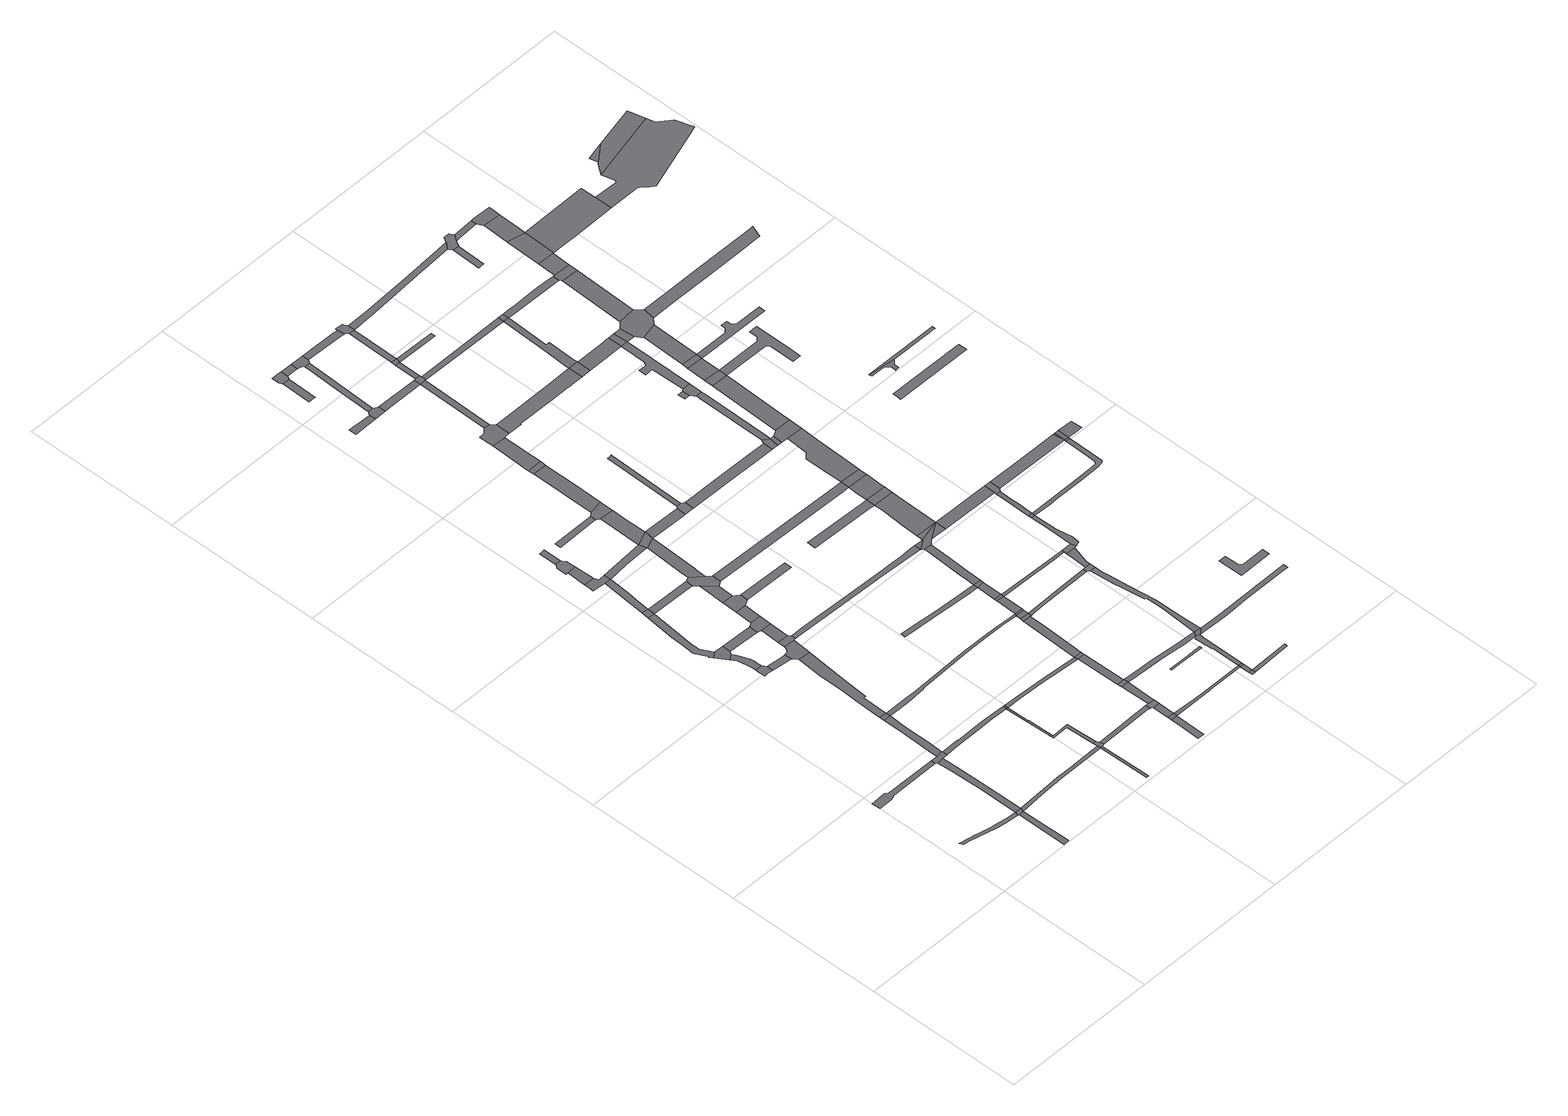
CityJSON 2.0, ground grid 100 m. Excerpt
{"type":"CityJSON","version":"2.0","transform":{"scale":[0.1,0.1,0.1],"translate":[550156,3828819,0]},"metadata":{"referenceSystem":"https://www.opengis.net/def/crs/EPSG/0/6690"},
"CityObjects":{
"road1":{"type":"Road","attributes":{"RoadStructureAttribute.sectionType":"1"},"geometry":[{"type":"MultiSurface","lod":"1","boundaries":[[[0,1,2,3,4,5,6,7,8,9,10,11,12,13,14]]]}]},
"road2":{"type":"Road","attributes":{"RoadStructureAttribute.sectionType":"1"},"geometry":[{"type":"MultiSurface","lod":"1","boundaries":[[[15,16,17,18,19,20,21,22,23,24,25,26,27,28]]]}]},
"road3":{"type":"Road","attributes":{"RoadStructureAttribute.sectionType":"1"},"geometry":[{"type":"MultiSurface","lod":"1","boundaries":[[[29,30,31,32,33,34]]]}]},
"road4":{"type":"Road","geometry":[{"type":"MultiSurface","lod":"1","boundaries":[[[35,14,13,31,30]]]}]},
"road5":{"type":"Road","attributes":{"RoadStructureAttribute.sectionType":"1"},"geometry":[{"type":"MultiSurface","lod":"1","boundaries":[[[36,37,38,39,40,41,14,35]]]}]},
"road6":{"type":"Road","geometry":[{"type":"MultiSurface","lod":"1","boundaries":[[[42,43,44,28,27,45,46,47,48,39,38,49,50,51]]]}]},
"road7":{"type":"Road","attributes":{"RoadStructureAttribute.sectionType":"1"},"geometry":[{"type":"MultiSurface","lod":"1","boundaries":[[[52,53,54,43,42,55,56,57,58,59]]]}]},
"road8":{"type":"Road","geometry":[{"type":"MultiSurface","lod":"1","boundaries":[[[60,52,59,61]]]}]},
"road9":{"type":"Road","attributes":{"RoadStructureAttribute.sectionType":"1"},"geometry":[{"type":"MultiSurface","lod":"1","boundaries":[[[62,63,64,65,66,67,35,30,68,69,70,71,72]]]}]},
"road10":{"type":"Road","geometry":[{"type":"MultiSurface","lod":"1","boundaries":[[[73,74,75,76,77,78,79,80]]]}]},
"road11":{"type":"Road","geometry":[{"type":"MultiSurface","lod":"1","boundaries":[[[81,82,83,84,85,86,87]]]}]},
"road12":{"type":"Road","attributes":{"RoadStructureAttribute.sectionType":"1"},"geometry":[{"type":"MultiSurface","lod":"1","boundaries":[[[88,89,90,91,92,93,94,84,83,95,96,97,73,80]]]}]},
"road13":{"type":"Road","attributes":{"RoadStructureAttribute.sectionType":"1"},"geometry":[{"type":"MultiSurface","lod":"1","boundaries":[[[98,99,100,101,102,103,104,105,106,82,81,107,108,109,110,111,112,113,114,115,116,117]]]}]},
"road14":{"type":"Road","attributes":{"RoadStructureAttribute.sectionType":"1"},"geometry":[{"type":"MultiSurface","lod":"1","boundaries":[[[118,78,77,119,120]]]}]},
"road15":{"type":"Road","attributes":{"RoadStructureAttribute.sectionType":"1"},"geometry":[{"type":"MultiSurface","lod":"1","boundaries":[[[121,122,123,124,125,126,60,61,127,128,129,130,131,132,133,134,135]]]}]},
"road16":{"type":"Road","attributes":{"RoadStructureAttribute.sectionType":"1"},"geometry":[{"type":"MultiSurface","lod":"1","boundaries":[[[136,137,138,139,51,50,140,141,142,143,144]]]}]},
"road17":{"type":"Road","geometry":[{"type":"MultiSurface","lod":"1","boundaries":[[[145,98,117,146]]]}]},
"road18":{"type":"Road","attributes":{"RoadStructureAttribute.sectionType":"1"},"geometry":[{"type":"MultiSurface","lod":"1","boundaries":[[[87,86,147,148]]]}]},
"road19":{"type":"Road","attributes":{"RoadStructureAttribute.sectionType":"1"},"geometry":[{"type":"MultiSurface","lod":"1","boundaries":[[[149,150,151,152,153,154,145,146]]]}]},
"road20":{"type":"Road","geometry":[{"type":"MultiSurface","lod":"1","boundaries":[[[155,156,157,158,153,152,159,160,161]]]}]},
"road21":{"type":"Road","attributes":{"RoadStructureAttribute.sectionType":"1"},"geometry":[{"type":"MultiSurface","lod":"1","boundaries":[[[162,163,164,155,161]]]}]},
"road22":{"type":"Road","geometry":[{"type":"MultiSurface","lod":"1","boundaries":[[[165,166,167,120,119,121,135,168]]]}]},
"road23":{"type":"Road","geometry":[{"type":"MultiSurface","lod":"1","boundaries":[[[169,170,171,172,173,164,163,162,174,175,176]]]}]},
"road24":{"type":"Road","attributes":{"RoadStructureAttribute.sectionType":"1"},"geometry":[{"type":"MultiSurface","lod":"1","boundaries":[[[177,72,178,179]]]}]},
"road25":{"type":"Road","geometry":[{"type":"MultiSurface","lod":"1","boundaries":[[[180,165,168,181,182,183,184,185,186]]]}]},
"road26":{"type":"Road","geometry":[{"type":"MultiSurface","lod":"1","boundaries":[[[187,188,189,169,176]]]}]},
"road27":{"type":"Road","attributes":{"RoadStructureAttribute.sectionType":"1"},"geometry":[{"type":"MultiSurface","lod":"1","boundaries":[[[146,117,190,191]]]}]},
"road28":{"type":"Road","attributes":{"RoadStructureAttribute.sectionType":"1"},"geometry":[{"type":"MultiSurface","lod":"1","boundaries":[[[192,180,186,193]]]}]},
"road29":{"type":"Road","geometry":[{"type":"MultiSurface","lod":"1","boundaries":[[[194,148,147,192,193,195]]]}]},
"road30":{"type":"Road","geometry":[{"type":"MultiSurface","lod":"1","boundaries":[[[196,197,62,72,177,198,199]]]}]},
"road31":{"type":"Road","attributes":{"RoadStructureAttribute.sectionType":"1"},"geometry":[{"type":"MultiSurface","lod":"1","boundaries":[[[143,200,201,197,196,202,203,204,205,206]]]}]},
"road32":{"type":"Road","geometry":[{"type":"MultiSurface","lod":"1","boundaries":[[[144,143,206,207]]]}]},
"road33":{"type":"Road","attributes":{"RoadStructureAttribute.sectionType":"1"},"geometry":[{"type":"MultiSurface","lod":"1","boundaries":[[[208,209,194,195]]]}]},
"road34":{"type":"Road","geometry":[{"type":"MultiSurface","lod":"1","boundaries":[[[210,209,208,211,212,213]]]}]},
"road35":{"type":"Road","attributes":{"RoadStructureAttribute.sectionType":"1"},"geometry":[{"type":"MultiSurface","lod":"1","boundaries":[[[214,159,152,215,216]]]}]},
"road36":{"type":"Road","attributes":{"RoadStructureAttribute.sectionType":"1"},"geometry":[{"type":"MultiSurface","lod":"1","boundaries":[[[217,210,213,218,219]]]}]},
"road37":{"type":"Road","geometry":[{"type":"MultiSurface","lod":"1","boundaries":[[[220,191,190,217,219,221,222,223,224,225,226,227]]]}]},
"road38":{"type":"Road","attributes":{"RoadStructureAttribute.sectionType":"1"},"geometry":[{"type":"MultiSurface","lod":"1","boundaries":[[[228,229,230,231,232,233,234,235,236,237,238,61,59,239,240,241,242,243,244,245,246,247,248]]]}]},
"road39":{"type":"Road","attributes":{"RoadStructureAttribute.sectionType":"1"},"geometry":[{"type":"MultiSurface","lod":"1","boundaries":[[[249,250,251,252,253]]]}]},
"road40":{"type":"Road","attributes":{"RoadStructureAttribute.sectionType":"1"},"geometry":[{"type":"MultiSurface","lod":"1","boundaries":[[[254,199,198,255,256]]]}]},
"road41":{"type":"Road","attributes":{"RoadStructureAttribute.sectionType":"1"},"geometry":[{"type":"MultiSurface","lod":"1","boundaries":[[[257,258,259,260,261,262,263,220,227]]]}]},
"road42":{"type":"Road","attributes":{"RoadStructureAttribute.sectionType":"1"},"geometry":[{"type":"MultiSurface","lod":"1","boundaries":[[[264,265,266,207,206,267,268,269,270,271,272,273]]]}]},
"road43":{"type":"Road","geometry":[{"type":"MultiSurface","lod":"1","boundaries":[[[274,214,216,262,261]]]}]},
"road44":{"type":"Road","attributes":{"RoadStructureAttribute.sectionType":"1"},"geometry":[{"type":"MultiSurface","lod":"1","boundaries":[[[275,276,212,211]]]}]},
"road45":{"type":"Road","attributes":{"RoadStructureAttribute.sectionType":"1"},"geometry":[{"type":"MultiSurface","lod":"1","boundaries":[[[277,278,279,280,281]]]}]},
"road46":{"type":"Road","attributes":{"RoadStructureAttribute.sectionType":"1"},"geometry":[{"type":"MultiSurface","lod":"1","boundaries":[[[282,283,284,285,286,214,274,287,288,289]]]}]},
"road47":{"type":"Road","geometry":[{"type":"MultiSurface","lod":"1","boundaries":[[[290,277,281,291]]]}]},
"road48":{"type":"Road","geometry":[{"type":"MultiSurface","lod":"1","boundaries":[[[292,293,294,249,253,295,282,289]]]}]},
"road49":{"type":"Road","attributes":{"RoadStructureAttribute.sectionType":"1"},"geometry":[{"type":"MultiSurface","lod":"1","boundaries":[[[296,290,291,297]]]}]},
"road50":{"type":"Road","geometry":[{"type":"MultiSurface","lod":"1","boundaries":[[[298,254,256,299,296,297,300]]]}]},
"road51":{"type":"Road","attributes":{"RoadStructureAttribute.sectionType":"1"},"geometry":[{"type":"MultiSurface","lod":"1","boundaries":[[[301,302,303,304,305]]]}]},
"road52":{"type":"Road","attributes":{"RoadStructureAttribute.sectionType":"1"},"geometry":[{"type":"MultiSurface","lod":"1","boundaries":[[[306,307,308,309,310,311,312,298,300]]]}]},
"road53":{"type":"Road","attributes":{"RoadStructureAttribute.sectionType":"1"},"geometry":[{"type":"MultiSurface","lod":"1","boundaries":[[[313,314,315,316,317,318,319,320,184,183,321,322,323,324,325,326,327,328]]]}]},
"road54":{"type":"Road","attributes":{"RoadStructureAttribute.sectionType":"1"},"geometry":[{"type":"MultiSurface","lod":"1","boundaries":[[[329,274,261,330,331,332]]]}]},
"road55":{"type":"Road","attributes":{"RoadStructureAttribute.sectionType":"1"},"geometry":[{"type":"MultiSurface","lod":"1","boundaries":[[[333,334,293,292,335,336,337,338]]]}]},
"road56":{"type":"Road","geometry":[{"type":"MultiSurface","lod":"1","boundaries":[[[339,340,310,309,341]]]}]},
"road57":{"type":"Road","geometry":[{"type":"MultiSurface","lod":"1","boundaries":[[[342,343,344,345,346]]]}]},
"road58":{"type":"Road","attributes":{"RoadStructureAttribute.sectionType":"1"},"geometry":[{"type":"MultiSurface","lod":"1","boundaries":[[[347,348,340,339]]]}]},
"road59":{"type":"Road","attributes":{"RoadStructureAttribute.sectionType":"1"},"geometry":[{"type":"MultiSurface","lod":"1","boundaries":[[[349,350,351,352,353,354,355,356,357,358,359,360,361,362]]]}]},
"road60":{"type":"Road","geometry":[{"type":"MultiSurface","lod":"1","boundaries":[[[363,364,365,366,305,304,367,368]]]}]},
"road61":{"type":"Road","geometry":[{"type":"MultiSurface","lod":"1","boundaries":[[[369,370,371,342,346,372,373,374]]]}]},
"road62":{"type":"Road","geometry":[{"type":"MultiSurface","lod":"1","boundaries":[[[375,376,333,338,377]]]}]},
"road63":{"type":"Road","geometry":[{"type":"MultiSurface","lod":"1","boundaries":[[[378,273,272,348,347]]]}]},
"road64":{"type":"Road","attributes":{"RoadStructureAttribute.sectionType":"1"},"geometry":[{"type":"MultiSurface","lod":"1","boundaries":[[[379,380,381,382,375,377,383,384]]]}]},
"road65":{"type":"Road","attributes":{"RoadStructureAttribute.sectionType":"1"},"geometry":[{"type":"MultiSurface","lod":"1","boundaries":[[[374,373,385,386,387]]]}]},
"road66":{"type":"Road","attributes":{"RoadStructureAttribute.sectionType":"1"},"geometry":[{"type":"MultiSurface","lod":"1","boundaries":[[[388,389,390,391,365,364,392,393,394,395]]]}]},
"road67":{"type":"Road","geometry":[{"type":"MultiSurface","lod":"1","boundaries":[[[396,397,332,331,398,399]]]}]},
"road68":{"type":"Road","attributes":{"RoadStructureAttribute.sectionType":"1"},"geometry":[{"type":"MultiSurface","lod":"1","boundaries":[[[400,401,402,403,273,378,404,405,406,407]]]}]},
"road69":{"type":"Road","attributes":{"RoadStructureAttribute.sectionType":"1"},"geometry":[{"type":"MultiSurface","lod":"1","boundaries":[[[408,409,291,281,410,411,412,413,414]]]}]},
"road70":{"type":"Road","geometry":[{"type":"MultiSurface","lod":"1","boundaries":[[[415,416,417,418,419,420,379,384,421,422,423,424,425,426,427]]]}]},
"road71":{"type":"Road","geometry":[{"type":"MultiSurface","lod":"1","boundaries":[[[428,387,386,429,430,431,388,395,432,433,434]]]}]},
"road72":{"type":"Road","attributes":{"RoadStructureAttribute.sectionType":"1"},"geometry":[{"type":"MultiSurface","lod":"1","boundaries":[[[435,224,223,436,437,438]]]}]},
"road73":{"type":"Road","attributes":{"RoadStructureAttribute.sectionType":"1"},"geometry":[{"type":"MultiSurface","lod":"1","boundaries":[[[439,400,407,440,441]]]}]},
"road74":{"type":"Road","attributes":{"RoadStructureAttribute.sectionType":"1"},"geometry":[{"type":"MultiSurface","lod":"1","boundaries":[[[442,368,367,443,444,445,446]]]}]},
"road75":{"type":"Road","attributes":{"RoadStructureAttribute.sectionType":"1"},"geometry":[{"type":"MultiSurface","lod":"1","boundaries":[[[247,447,439,441,448,449]]]}]},
"road76":{"type":"Road","attributes":{"RoadStructureAttribute.sectionType":"1"},"geometry":[{"type":"MultiSurface","lod":"1","boundaries":[[[450,451,452,453,397,396]]]}]},
"road77":{"type":"Road","geometry":[{"type":"MultiSurface","lod":"1","boundaries":[[[248,247,449,454,455]]]}]},
"road78":{"type":"Road","attributes":{"RoadStructureAttribute.sectionType":"1"},"geometry":[{"type":"MultiSurface","lod":"1","boundaries":[[[456,455,454,457,458]]]}]},
"road79":{"type":"Road","attributes":{"RoadStructureAttribute.sectionType":"1"},"geometry":[{"type":"MultiSurface","lod":"1","boundaries":[[[459,460,461,341,309,462,463,464,465,466,467]]]}]},
"road80":{"type":"Road","geometry":[{"type":"MultiSurface","lod":"1","boundaries":[[[468,456,458,469]]]}]},
"road81":{"type":"Road","attributes":{"RoadStructureAttribute.sectionType":"1"},"geometry":[{"type":"MultiSurface","lod":"1","boundaries":[[[470,471,445,415,427]]]}]},
"road82":{"type":"Road","attributes":{"RoadStructureAttribute.sectionType":"1"},"geometry":[{"type":"MultiSurface","lod":"1","boundaries":[[[472,361,473,474,468,469]]]}]},
"road83":{"type":"Road","attributes":{"RoadStructureAttribute.sectionType":"1"},"geometry":[{"type":"MultiSurface","lod":"1","boundaries":[[[475,476,477,478,479,480]]]}]},
"road84":{"type":"Road","geometry":[{"type":"MultiSurface","lod":"1","boundaries":[[[362,361,472,481]]]}]},
"road85":{"type":"Road","geometry":[{"type":"MultiSurface","lod":"1","boundaries":[[[446,445,471,482,483,484,485,486]]]}]},
"road86":{"type":"Road","geometry":[{"type":"MultiSurface","lod":"1","boundaries":[[[487,488,489,490]]]}]},
"road87":{"type":"Road","attributes":{"RoadStructureAttribute.sectionType":"1"},"geometry":[{"type":"MultiSurface","lod":"1","boundaries":[[[491,434,433,492,493,494]]]}]},
"road88":{"type":"Road","attributes":{"RoadStructureAttribute.sectionType":"1"},"geometry":[{"type":"MultiSurface","lod":"1","boundaries":[[[413,488,487,495]]]}]},
"road89":{"type":"Road","attributes":{"RoadStructureAttribute.sectionType":"1"},"geometry":[{"type":"MultiSurface","lod":"1","boundaries":[[[496,497,498,499,500,362,481,501,502,503,504]]]}]},
"road90":{"type":"Road","geometry":[{"type":"MultiSurface","lod":"1","boundaries":[[[414,413,495,505]]]}]},
"road91":{"type":"Road","attributes":{"RoadStructureAttribute.sectionType":"1"},"geometry":[{"type":"MultiSurface","lod":"1","boundaries":[[[506,507,508,509,510,511,512]]]}]},
"road92":{"type":"Road","attributes":{"RoadStructureAttribute.sectionType":"1"},"geometry":[{"type":"MultiSurface","lod":"1","boundaries":[[[513,486,485,514]]]}]},
"road93":{"type":"Road","geometry":[{"type":"MultiSurface","lod":"1","boundaries":[[[515,513,514,516]]]}]},
"road94":{"type":"Road","attributes":{"RoadStructureAttribute.sectionType":"1"},"geometry":[{"type":"MultiSurface","lod":"1","boundaries":[[[466,517,518,519,520,521,522,523,414,505,524,525,526]]]}]},
"road95":{"type":"Road","attributes":{"RoadStructureAttribute.sectionType":"1"},"geometry":[{"type":"MultiSurface","lod":"1","boundaries":[[[527,528,529,441,440,530,531,532,533,534]]]}]},
"road96":{"type":"Road","geometry":[{"type":"MultiSurface","lod":"1","boundaries":[[[535,536,328,327,537]]]}]},
"road97":{"type":"Road","attributes":{"RoadStructureAttribute.sectionType":"1"},"geometry":[{"type":"MultiSurface","lod":"1","boundaries":[[[538,539,540,541,542,543,544,545,546,547,399,398,548,549,550,551]]]}]},
"road98":{"type":"Road","attributes":{"RoadStructureAttribute.sectionType":"1"},"geometry":[{"type":"MultiSurface","lod":"1","boundaries":[[[552,553,554,515,516,555,556,557]]]}]},
"road99":{"type":"Road","attributes":{"RoadStructureAttribute.sectionType":"1"},"geometry":[{"type":"MultiSurface","lod":"1","boundaries":[[[558,559,560,423,422,561,562,563,564,565,566,567,568]]]}]},
"road100":{"type":"Road","geometry":[{"type":"MultiSurface","lod":"1","boundaries":[[[569,570,571,487,490]]]}]},
"road101":{"type":"Road","geometry":[{"type":"MultiSurface","lod":"1","boundaries":[[[467,466,526,572]]]}]},
"road102":{"type":"Road","attributes":{"RoadStructureAttribute.sectionType":"1"},"geometry":[{"type":"MultiSurface","lod":"1","boundaries":[[[573,574,575,469,458,576,577,578,579,580,581]]]}]},
"road103":{"type":"Road","attributes":{"RoadStructureAttribute.sectionType":"1"},"geometry":[{"type":"MultiSurface","lod":"1","boundaries":[[[582,537,327,496,504,583]]]}]},
"road104":{"type":"Road","geometry":[{"type":"MultiSurface","lod":"1","boundaries":[[[584,494,493,585,552,557,586,587,588,589,590]]]}]},
"road105":{"type":"Road","attributes":{"RoadStructureAttribute.sectionType":"1"},"geometry":[{"type":"MultiSurface","lod":"1","boundaries":[[[591,537,582]]]}]},
"road106":{"type":"Road","geometry":[{"type":"MultiSurface","lod":"1","boundaries":[[[582,583,592,593]]]}]},
"road107":{"type":"Road","attributes":{"RoadStructureAttribute.sectionType":"1"},"geometry":[{"type":"MultiSurface","lod":"1","boundaries":[[[594,595,596,516,514]]]}]},
"road108":{"type":"Road","attributes":{"RoadStructureAttribute.sectionType":"1"},"geometry":[{"type":"MultiSurface","lod":"1","boundaries":[[[597,598,599,600,601,602,603,604,605,606,467,572,607,608,609,610,611,612]]]}]},
"road109":{"type":"Road","attributes":{"RoadStructureAttribute.sectionType":"1"},"geometry":[{"type":"MultiSurface","lod":"1","boundaries":[[[511,613,614,591,582,615,616]]]}]},
"road110":{"type":"Road","attributes":{"RoadStructureAttribute.sectionType":"1"},"geometry":[{"type":"MultiSurface","lod":"1","boundaries":[[[484,483,617,618]]]}]},
"road111":{"type":"Road","geometry":[{"type":"MultiSurface","lod":"1","boundaries":[[[512,511,616,619]]]}]},
"road112":{"type":"Road","geometry":[{"type":"MultiSurface","lod":"1","boundaries":[[[620,527,534,597,612,621]]]}]},
"road113":{"type":"Road","attributes":{"RoadStructureAttribute.sectionType":"1"},"geometry":[{"type":"MultiSurface","lod":"1","boundaries":[[[437,622,623,624,512,619,625,626]]]}]},
"road114":{"type":"Road","geometry":[{"type":"MultiSurface","lod":"1","boundaries":[[[438,437,626,627]]]}]},
"road115":{"type":"Road","attributes":{"RoadStructureAttribute.sectionType":"1"},"geometry":[{"type":"MultiSurface","lod":"1","boundaries":[[[628,629,620,621,630,631]]]}]},
"road116":{"type":"Road","geometry":[{"type":"MultiSurface","lod":"1","boundaries":[[[632,551,550,633,634,635,636]]]}]},
"road117":{"type":"Road","geometry":[{"type":"MultiSurface","lod":"1","boundaries":[[[581,580,628,631,637,638]]]}]},
"road118":{"type":"Road","attributes":{"RoadStructureAttribute.sectionType":"1"},"geometry":[{"type":"MultiSurface","lod":"1","boundaries":[[[639,635,634,640,641]]]}]},
"road119":{"type":"Road","attributes":{"RoadStructureAttribute.sectionType":"1"},"geometry":[{"type":"MultiSurface","lod":"1","boundaries":[[[642,643,582,593,644,645,646,647,648]]]}]},
"road120":{"type":"Road","attributes":{"RoadStructureAttribute.sectionType":"1"},"geometry":[{"type":"MultiSurface","lod":"1","boundaries":[[[649,650,651,652,653,438,627,654,655,656,657]]]}]},
"road121":{"type":"Road","geometry":[{"type":"MultiSurface","lod":"1","boundaries":[[[568,567,658,659]]]}]},
"road122":{"type":"Road","attributes":{"RoadStructureAttribute.sectionType":"1"},"geometry":[{"type":"MultiSurface","lod":"1","boundaries":[[[660,572,526,661,662,663,664,665,666,667]]]}]},
"road123":{"type":"Road","attributes":{"RoadStructureAttribute.sectionType":"1"},"geometry":[{"type":"MultiSurface","lod":"1","boundaries":[[[668,669,670,632,636,671,672,673,674,675]]]}]},
"road124":{"type":"Road","attributes":{"RoadStructureAttribute.sectionType":"1"},"geometry":[{"type":"MultiSurface","lod":"1","boundaries":[[[676,677,678,679,680,681,682,683,638,637]]]}]},
"road125":{"type":"Road","geometry":[{"type":"MultiSurface","lod":"1","boundaries":[[[684,685,641,640,649,657,686]]]}]},
"road126":{"type":"Road","geometry":[{"type":"MultiSurface","lod":"1","boundaries":[[[687,688,689,690]]]}]},
"road127":{"type":"Road","attributes":{"RoadStructureAttribute.sectionType":"1"},"geometry":[{"type":"MultiSurface","lod":"1","boundaries":[[[617,691,692,693,568,659,694,695,696,697,698,699]]]}]},
"road128":{"type":"Road","geometry":[{"type":"MultiSurface","lod":"1","boundaries":[[[700,701,681,680,702]]]}]},
"road129":{"type":"Road","geometry":[{"type":"MultiSurface","lod":"1","boundaries":[[[703,687,690,704,705,668,675,706,707,708]]]}]},
"road130":{"type":"Road","attributes":{"RoadStructureAttribute.sectionType":"1"},"geometry":[{"type":"MultiSurface","lod":"1","boundaries":[[[709,710,711,712,713,714,715,701,700]]]}]},
"road131":{"type":"Road","attributes":{"RoadStructureAttribute.sectionType":"1"},"geometry":[{"type":"MultiSurface","lod":"1","boundaries":[[[716,717,718,719,587,586,720,721,722,723]]]}]},
"road132":{"type":"Road","attributes":{"RoadStructureAttribute.sectionType":"1"},"geometry":[{"type":"MultiSurface","lod":"1","boundaries":[[[724,725,726,727,659,658,728,729,730,731,732]]]}]},
"road133":{"type":"Road","geometry":[{"type":"MultiSurface","lod":"1","boundaries":[[[733,618,617,699,734]]]}]},
"road134":{"type":"Road","attributes":{"RoadStructureAttribute.sectionType":"1"},"geometry":[{"type":"MultiSurface","lod":"1","boundaries":[[[731,735,736,737,738,739,740,741,703,708,742,743]]]}]},
"road135":{"type":"Road","attributes":{"RoadStructureAttribute.sectionType":"1"},"geometry":[{"type":"MultiSurface","lod":"1","boundaries":[[[744,745,684,686,746,747]]]}]},
"road136":{"type":"Road","geometry":[{"type":"MultiSurface","lod":"1","boundaries":[[[648,647,714,713,748,749,750]]]}]},
"road137":{"type":"Road","geometry":[{"type":"MultiSurface","lod":"1","boundaries":[[[751,744,747,752]]]}]},
"road138":{"type":"Road","geometry":[{"type":"MultiSurface","lod":"1","boundaries":[[[732,731,743,753]]]}]},
"road139":{"type":"Road","attributes":{"RoadStructureAttribute.sectionType":"1"},"geometry":[{"type":"MultiSurface","lod":"1","boundaries":[[[754,751,752,755,756]]]}]},
"road140":{"type":"Road","attributes":{"RoadStructureAttribute.sectionType":"1"},"geometry":[{"type":"MultiSurface","lod":"1","boundaries":[[[757,758,759,760,761,762,763]]]}]},
"road141":{"type":"Road","geometry":[{"type":"MultiSurface","lod":"1","boundaries":[[[764,754,756,765]]]}]},
"road142":{"type":"Road","attributes":{"RoadStructureAttribute.sectionType":"1"},"geometry":[{"type":"MultiSurface","lod":"1","boundaries":[[[753,743,766,767,768]]]}]},
"road143":{"type":"Road"},
"road144":{"type":"Road","attributes":{"RoadStructureAttribute.sectionType":"1"},"geometry":[{"type":"MultiSurface","lod":"1","boundaries":[[[769,770,771,772,773,734,699,774,775,776,777,778,779]]]}]},
"road145":{"type":"Road","attributes":{"RoadStructureAttribute.sectionType":"1"},"geometry":[{"type":"MultiSurface","lod":"1","boundaries":[[[780,781,764,765]]]}]},
"road146":{"type":"Road","attributes":{"RoadStructureAttribute.sectionType":"1"},"geometry":[{"type":"MultiSurface","lod":"1","boundaries":[[[782,783,784,785,786,787,788,789,702,680,790,791,792,793,794,795,796,797,798]]]}]},
"road147":{"type":"Road","attributes":{"RoadStructureAttribute.sectionType":"1"},"geometry":[{"type":"MultiSurface","lod":"1","boundaries":[[[799,750,749,800,801,802,803]]]}]},
"road148":{"type":"Road","geometry":[{"type":"MultiSurface","lod":"1","boundaries":[[[804,805,806,807,808,768,767,809,810,781,780,811,812,813]]]}]},
"road149":{"type":"Road","attributes":{"RoadStructureAttribute.sectionType":"1"},"geometry":[{"type":"MultiSurface","lod":"1","boundaries":[[[814,815,816,817,818,819,820,821,822,823,824,825,752,747]]]}]},
"road150":{"type":"Road","geometry":[{"type":"MultiSurface","lod":"1","boundaries":[[[826,827,828,829,830,831,832]]]}]},
"road151":{"type":"Road","attributes":{"RoadStructureAttribute.sectionType":"1"},"geometry":[{"type":"MultiSurface","lod":"1","boundaries":[[[833,806,805,834]]]}]},
"road152":{"type":"Road","geometry":[{"type":"MultiSurface","lod":"1","boundaries":[[[835,836,716,723,837,826,832,838,839,840]]]}]},
"road153":{"type":"Road","geometry":[{"type":"MultiSurface","lod":"1","boundaries":[[[779,778,841,833,834,842,843]]]}]},
"road154":{"type":"Road","attributes":{"RoadStructureAttribute.sectionType":"1"},"geometry":[{"type":"MultiSurface","lod":"1","boundaries":[[[844,845,846,847,848,849,850,851,765,756]]]}]},
"road155":{"type":"Road","attributes":{"RoadStructureAttribute.sectionType":"1"},"geometry":[{"type":"MultiSurface","lod":"1","boundaries":[[[852,853,843,842,854]]]}]},
"road156":{"type":"Road","attributes":{"RoadStructureAttribute.sectionType":"1"},"geometry":[{"type":"MultiSurface","lod":"1","boundaries":[[[855,840,839,856,857]]]}]},
"road157":{"type":"Road","attributes":{"RoadStructureAttribute.sectionType":"1"},"geometry":[{"type":"MultiSurface","lod":"1","boundaries":[[[803,802,858]]]}]},
"road158":{"type":"Road","attributes":{"RoadStructureAttribute.sectionType":"1"},"geometry":[{"type":"MultiSurface","lod":"1","boundaries":[[[802,782,798,859]]]}]},
"road159":{"type":"Road","attributes":{"RoadStructureAttribute.sectionType":"1"},"geometry":[{"type":"MultiSurface","lod":"1","boundaries":[[[858,802,859,860]]]}]},
"road160":{"type":"Road","geometry":[{"type":"MultiSurface","lod":"1","boundaries":[[[861,862,863,852,854,864,865]]]}]},
"road161":{"type":"Road","attributes":{"RoadStructureAttribute.sectionType":"1"},"geometry":[{"type":"MultiSurface","lod":"1","boundaries":[[[866,867,868,869,870,871,872,873,874,875,876,877,878,879,880]]]}]},
"road162":{"type":"Road","attributes":{"RoadStructureAttribute.sectionType":"1"},"geometry":[{"type":"MultiSurface","lod":"1","boundaries":[[[881,860,859,882,883,884,885,886]]]}]},
"road163":{"type":"Road","attributes":{"RoadStructureAttribute.sectionType":"1"},"geometry":[{"type":"MultiSurface","lod":"1","boundaries":[[[887,861,865,888,889]]]}]},
"road164":{"type":"Road","geometry":[{"type":"MultiSurface","lod":"1","boundaries":[[[890,855,857,891,892,887,889,893,894,895]]]}]},
"road165":{"type":"Road","attributes":{"RoadStructureAttribute.sectionType":"1"},"geometry":[{"type":"MultiSurface","lod":"1","boundaries":[[[896,897,898,899,900,901,902]]]}]},
"road166":{"type":"Road","attributes":{"RoadStructureAttribute.sectionType":"1"},"geometry":[{"type":"MultiSurface","lod":"1","boundaries":[[[903,904,866,880,905,906,907]]]}]},
"road167":{"type":"Road","attributes":{"RoadStructureAttribute.sectionType":"1"},"geometry":[{"type":"MultiSurface","lod":"1","boundaries":[[[908,909,910,911,912,913,813,812,914,915,916,917,918,919,920,921]]]}]},
"road168":{"type":"Road","attributes":{"RoadStructureAttribute.sectionType":"1"},"geometry":[{"type":"MultiSurface","lod":"1","boundaries":[[[922,923,865,864,924,925,926,927,928]]]}]},
"road169":{"type":"Road","geometry":[{"type":"MultiSurface","lod":"1","boundaries":[[[929,930,931]]]}]},
"road170":{"type":"Road","geometry":[{"type":"MultiSurface","lod":"1","boundaries":[[[932,933,934,935,936,937,938,939,940,941,942,928,927,943,944,945,946,947,948,949]]]}]},
"road171":{"type":"Road","attributes":{"function":"1"},"geometry":[{"type":"MultiSurface","lod":"1","boundaries":[[[950,951,929,931,952,938,937]]]}]}
},
"vertices":[
[395,357,0],[325,368,0],[324,368,0],[302,371,0],[207,389,0],[206,390,0],[164,398,0],[99,412,0],[108,390,0],[122,387,0],[143,384,0],[315,343,0],[368,336,0],[456,327,0],[465,349,0],
[128,931,0],[112,931,0],[111,931,0],[110,932,0],[100,943,0],[2,940,0],[4,885,0],[88,886,0],[112,896,0],[114,896,0],[114,900,0],[129,900,0],[440,902,0],[440,930,0],
[499,178,0],[498,327,0],[465,322,0],[466,313,0],[467,7,0],[503,7,0],
[502,351,0],
[500,594,0],[496,808,0],[494,896,0],[453,890,0],[456,807,0],[464,579,0],
[527,934,0],[485,930,0],[455,930,0],[442,901,0],[446,899,0],[450,896,0],[452,894,0],[527,898,0],[528,898,0],[527,930,0],
[488,1309,0],[488,1160,0],[484,952,0],[529,1041,0],[529,1161,0],[531,1235,0],[535,1304,0],[535,1309,0],
[488,1342,0],[534,1339,0],
[1112,369,0],[1062,367,0],[961,366,0],[870,366,0],[799,365,0],[715,361,0],[655,339,0],[753,343,0],[824,346,0],[852,345,0],[1112,348,0],
[302,2051,0],[301,2023,0],[304,1985,0],[330,1988,0],[359,1984,0],[363,2026,0],[352,2039,0],[344,2049,0],
[253,2297,0],[216,2272,0],[264,2202,0],[296,2224,0],[299,2227,0],[309,2240,0],[311,2295,0],
[344,2064,0],[344,2079,0],[344,2099,0],[338,2129,0],[331,2151,0],[323,2176,0],[308,2206,0],[287,2167,0],[299,2104,0],[303,2066,0],
[199,2722,0],[179,2534,0],[174,2461,0],[169,2378,0],[169,2374,0],[170,2372,0],[199,2311,0],[204,2300,0],[202,2293,0],[250,2302,0],[242,2315,0],[237,2324,0],[221,2352,0],[211,2376,0],[211,2377,0],[211,2406,0],[211,2407,0],[214,2458,0],[217,2500,0],[240,2717,0],
[471,2014,0],[490,1969,0],[485,2016,0],
[513,1938,0],[502,1813,0],[499,1775,0],[498,1669,0],[498,1604,0],[494,1505,0],[538,1501,0],[552,1500,0],[553,1515,0],[553,1516,0],[563,1664,0],[576,1796,0],[576,1797,0],[583,1873,0],[588,1932,0],
[836,931,0],[802,931,0],[645,928,0],[645,933,0],[614,902,0],[803,905,0],[879,905,0],[986,902,0],[986,926,0],
[203,2767,0],[244,2762,0],
[509,2234,0],[510,2289,0],
[254,2860,0],[261,2923,0],[265,2970,0],[272,3055,0],[229,3055,0],[211,2845,0],
[149,3127,0],[148,3099,0],[147,3066,0],[206,3058,0],[269,3100,0],[229,3097,0],[214,3125,0],
[211,3253,0],[194,3252,0],[155,3251,0],
[528,2055,0],[527,2043,0],[508,2018,0],[598,2052,0],
[156,3339,0],[153,3335,0],[145,3323,0],[139,3315,0],[140,3251,0],[209,3314,0],[193,3335,0],[191,3338,0],
[1124,348,0],[1117,24,0],[1131,24,0],
[530,2103,0],[600,2054,0],[601,2055,0],[611,2055,0],[611,2086,0],[608,2090,0],[598,2099,0],
[192,3454,0],[174,3454,0],[156,3454,0],
[526,2712,0],[527,2757,0],
[535,2224,0],[601,2224,0],
[538,2303,0],[604,2300,0],
[1128,399,0],[1110,399,0],[1147,354,0],[1139,378,0],
[997,576,0],[1101,579,0],[1118,590,0],[1007,587,0],[1002,757,0],[1000,758,0],[996,902,0],
[997,926,0],
[609,2411,0],[542,2410,0],
[546,2510,0],[646,2433,0],[648,2482,0],[614,2508,0],
[555,3121,0],[407,3069,0],[568,3075,0],
[554,2684,0],[614,2513,0],[618,2607,0],
[557,2770,0],[624,2611,0],[631,2614,0],[650,2627,0],[652,2682,0],[639,2694,0],[625,2708,0],[623,2710,0],
[1494,1341,0],[1472,1342,0],[1388,1346,0],[1321,1348,0],[1152,1349,0],[1112,1349,0],[1020,1346,0],[909,1342,0],[759,1337,0],[727,1336,0],[671,1337,0],[670,1308,0],[700,1309,0],[796,1316,0],[796,1320,0],[1160,1332,0],[1312,1334,0],[1430,1332,0],[1492,1328,0],[1517,1327,0],[1522,1340,0],
[536,3445,0],[263,3442,0],[264,3424,0],[264,3407,0],[535,3411,0],
[1498,385,0],[1481,359,0],[1499,356,0],
[626,2777,0],[627,2789,0],[635,2961,0],[637,3036,0],[640,3099,0],[569,3071,0],[559,2828,0],
[1465,899,0],[1315,912,0],[1076,923,0],[1090,901,0],[1178,897,0],[1286,892,0],[1343,888,0],[1464,878,0],[1504,875,0],[1502,896,0],
[646,3159,0],
[976,2426,0],[978,2475,0],
[1513,216,0],[1512,136,0],[1509,22,0],[1548,21,0],[1552,216,0],
[558,3393,0],[558,3384,0],[556,3293,0],[556,3153,0],[556,3142,0],[646,3165,0],[645,3292,0],[646,3392,0],
[1513,240,0],[1554,239,0],
[647,3477,0],[559,3463,0],[559,3462,0],[536,3410,0],
[1514,345,0],[1556,344,0],
[1517,385,0],[1511,350,0],[1557,382,0],
[140,4796,0],[140,4748,0],[165,4749,0],[293,4751,0],[292,4792,0],
[1557,383,0],[1562,562,0],[1561,564,0],[1561,569,0],[1514,568,0],[1515,510,0],[1517,387,0],
[1513,2064,0],[1501,2064,0],[1426,2062,0],[1364,2063,0],[1288,2066,0],[1063,2073,0],[690,2084,0],[632,2085,0],[626,2055,0],[632,2055,0],[828,2048,0],[1250,2035,0],[1324,2033,0],[1501,2024,0],[1534,2022,0],[1534,2064,0],
[868,3156,0],[874,3095,0],[885,3095,0],[886,3156,0],
[562,3873,0],[562,3867,0],[649,3681,0],[649,3683,0],[649,3765,0],[650,3872,0],
[1557,599,0],[1513,598,0],[1560,599,0],
[152,5279,0],[147,5089,0],[172,5089,0],[192,5088,0],[197,5278,0],
[1554,875,0],[1508,875,0],
[1521,1643,0],[1410,1649,0],[1248,1658,0],[1113,1669,0],[1011,1675,0],[1010,1675,0],[1010,1660,0],[1011,1645,0],[1123,1639,0],[1313,1628,0],[1468,1617,0],[1517,1614,0],[1530,1613,0],[1532,1642,0],
[342,4812,0],[339,4813,0],[304,4812,0],[304,4810,0],[368,4753,0],[367,4798,0],
[190,5347,0],[141,5348,0],[140,5299,0],[201,5286,0],[208,5299,0],[210,5346,0],
[560,3910,0],[561,3873,0],[651,3909,0],
[1553,897,0],
[565,4168,0],[564,4079,0],[560,3915,0],[560,3912,0],[651,3968,0],[652,4163,0],
[239,5300,0],[282,5300,0],[283,5344,0],
[322,5280,0],[320,5221,0],[319,5191,0],[313,5047,0],[347,5047,0],[351,5166,0],[352,5190,0],[355,5278,0],
[925,3167,0],[898,3166,0],[945,3094,0],[945,3154,0],
[1515,1271,0],[1511,1170,0],[1510,1111,0],[1502,906,0],[1553,917,0],[1555,948,0],[1563,1171,0],[1565,1270,0],
[1797,230,0],[1696,231,0],[1554,216,0],[1800,216,0],[1800,218,0],[2041,217,0],[2042,230,0],
[632,4293,0],[629,4291,0],[613,4276,0],[601,4265,0],[591,4263,0],[564,4263,0],[661,4170,0],[690,4170,0],[690,4262,0],[685,4264,0],[674,4276,0],[667,4284,0],[667,4288,0],
[342,5343,0],[302,5295,0],[317,5290,0],[320,5285,0],[359,5284,0],[369,5301,0],[370,5342,0],
[1571,2660,0],[1570,2605,0],[1608,2605,0],[1610,2660,0],
[1516,1293,0],[1570,1270,0],[1573,1291,0],
[620,4796,0],[410,4754,0],[636,4751,0],[637,4751,0],[638,4796,0],
[1517,1314,0],[1574,1300,0],[1574,1326,0],
[938,3670,0],[938,3672,0],[922,3670,0],[906,3669,0],
[1575,1339,0],[1526,1340,0],
[1529,1473,0],[1577,1461,0],[1578,1472,0],
[1916,577,0],[1758,588,0],[1594,597,0],[1597,567,0],[1659,564,0],[1816,556,0],[1969,543,0],[2041,541,0],[2064,568,0],
[1529,1491,0],[1578,1490,0],
[674,4685,0],[675,4752,0],
[1580,1620,0],[1530,1611,0],[1531,1569,0],
[1902,474,0],[1782,476,0],[1780,463,0],[1887,462,0],[2005,460,0],[2007,475,0],
[1580,1640,0],
[675,4754,0],[680,4754,0],[680,4784,0],[680,4796,0],[649,4796,0],
[2066,156,0],[2043,155,0],[2044,132,0],[2068,132,0],
[609,5339,0],[593,5295,0],[639,5293,0],[632,5338,0],
[2066,217,0],
[1547,2006,0],[1548,2005,0],[1537,1751,0],[1535,1691,0],[1532,1647,0],[1585,1764,0],[1589,1880,0],[1595,2004,0],[1595,2005,0],
[2066,231,0],
[1570,2475,0],[1168,2487,0],[1167,2459,0],[1166,2432,0],[1570,2420,0],[1605,2418,0],[1605,2474,0],
[652,4942,0],[680,4941,0],
[652,4969,0],[688,4969,0],
[2031,529,0],[2034,481,0],[2033,481,0],[2033,454,0],[2036,454,0],[2038,420,0],[2043,419,0],[2065,495,0],[2071,534,0],[2072,534,0],
[2005,1303,0],[1896,1301,0],[1592,1292,0],[1592,1271,0],[1667,1275,0],[1777,1278,0],[1882,1279,0],[2005,1280,0],
[1585,2063,0],[1576,2063,0],[1591,2063,0],
[1539,3147,0],[1534,3147,0],[1475,3149,0],[1436,3149,0],[1313,3151,0],[1148,3152,0],[1071,3153,0],[1070,3153,0],[1031,3153,0],[1030,3153,0],[1290,3090,0],[1404,3088,0],[1539,3087,0],[1540,3148,0],
[657,5276,0],[657,5267,0],[653,5045,0],[688,5045,0],[690,5266,0],[690,5274,0],
[1249,4264,0],[1094,4263,0],[870,4262,0],[780,4169,0],[780,4173,0],[1013,4173,0],[1151,4173,0],[1152,4173,0],[1197,4173,0],[1252,4173,0],[1252,4264,0],
[2321,143,0],[2321,153,0],[2321,164,0],
[2106,559,0],
[1958,1478,0],[1728,1483,0],[1596,1489,0],[1594,1471,0],[1796,1465,0],[1884,1461,0],[1957,1461,0],[2030,1461,0],[2031,1478,0],
[1730,2098,0],[1625,2032,0],
[632,5350,0],[657,5278,0],[693,5274,0],[692,5319,0],[689,5326,0],[681,5341,0],[679,5349,0],
[1592,2102,0],
[1659,2031,0],[1730,2029,0],
[948,4936,0],[948,4950,0],[948,4964,0],
[2022,1266,0],[2030,1176,0],[2034,1136,0],[2035,1125,0],[2046,1046,0],[2064,921,0],[2072,916,0],[2073,915,0],[2077,827,0],[2077,790,0],[2102,695,0],[2099,873,0],[2075,1046,0],[2062,1178,0],[2059,1218,0],[2058,1266,0],
[1606,2366,0],[1595,2206,0],[1734,2332,0],[1736,2415,0],
[1269,4746,0],[1269,4785,0],
[1737,2470,0],
[2023,1303,0],[2058,1303,0],
[1608,2592,0],[1606,2549,0],[1605,2486,0],[1738,2493,0],[1741,2601,0],
[1743,2656,0],
[2029,1443,0],[2028,1388,0],[2058,1331,0],[2090,1442,0],
[1553,3175,0],[1576,3087,0],[1582,3086,0],[1589,3147,0],[1589,3148,0],
[2104,1447,0],[2095,1478,0],
[1590,3147,0],[1609,3084,0],[1614,3146,0],
[2029,2094,0],[1847,2098,0],[1762,2028,0],[1995,2026,0],[2097,2024,0],[2099,2024,0],[2099,2094,0],
[1654,3081,0],[1645,2941,0],[1609,2908,0],[1609,2753,0],[1610,2676,0],[1745,2723,0],[1748,2822,0],[1752,2966,0],[1755,3078,0],
[1315,4173,0],[1314,4264,0],
[2268,558,0],[2200,528,0],[2273,527,0],[2435,532,0],[2701,534,0],[2714,533,0],[2741,531,0],[2743,563,0],
[1557,3640,0],[1555,3621,0],[1555,3619,0],[1590,3153,0],[1591,3164,0],[1593,3175,0],[1595,3619,0],[1595,3640,0],
[2135,1456,0],[2139,1503,0],[2122,1609,0],[2119,1745,0],[2119,1755,0],[2096,1755,0],[2098,1652,0],[2096,1525,0],
[1653,3167,0],[1647,3163,0],[1758,3166,0],
[1531,3717,0],[1497,3715,0],[1499,3670,0],[1532,3672,0],
[1259,4469,0],[1252,4287,0],[1252,4265,0],[1314,4269,0],[1314,4289,0],[1319,4468,0],[1298,4469,0],[1297,4469,0],[1304,4746,0],
[2121,1780,0],[2096,1773,0],[2121,1776,0],
[1545,3727,0],[1548,3652,0],[1556,3641,0],[1595,3645,0],[1596,3653,0],[1596,3728,0],
[2122,1798,0],[2124,1878,0],[2124,1909,0],[2125,2004,0],[2125,2007,0],[2098,2006,0],[2097,1890,0],
[1487,5359,0],[1214,5342,0],[1119,5336,0],[849,5323,0],[818,5282,0],[824,5282,0],[1213,5307,0],[1454,5322,0],
[1540,4265,0],[1491,4263,0],[1393,4263,0],[1323,4264,0],[1401,4174,0],[1537,4175,0],[1552,4175,0],[1555,4175,0],[1555,4265,0],
[1293,4786,0],[1304,4786,0],
[1554,4146,0],[1553,4010,0],[1540,3986,0],[1489,3986,0],[1489,3967,0],[1489,3941,0],[1540,3941,0],[1599,4145,0],[1600,4175,0],
[1668,3631,0],[1653,3168,0],[1760,3225,0],[1772,3628,0],
[2133,2017,0],[2138,2023,0],[2139,2093,0],
[1669,3686,0],[1773,3683,0],
[1592,4265,0],
[1673,3811,0],[1774,3695,0],[1777,3808,0],
[2598,715,0],[2580,734,0],[2578,824,0],[2531,824,0],[2535,667,0],[2746,669,0],[2747,716,0],
[1675,3851,0],[1778,3848,0],
[1644,4175,0],[1650,4176,0],[1643,4265,0],
[1666,4785,0],[1562,4788,0],[1389,4786,0],[1342,4786,0],[1316,4786,0],[1306,4746,0],[1316,4746,0],[1364,4745,0],[1665,4741,0],[1685,4741,0],[1686,4784,0],
[1785,4157,0],[1683,4131,0],
[2628,2005,0],[2627,1939,0],[2623,1816,0],[2621,1796,0],[2619,1789,0],[2611,1779,0],[2469,1775,0],[2256,1775,0],[2229,1752,0],[2300,1753,0],[2487,1752,0],[2604,1756,0],[2629,1759,0],[2639,1761,0],[2649,1769,0],[2654,1779,0],[2656,2005,0],
[2378,2091,0],[2241,2023,0],[2447,2020,0],[2629,2016,0],[2617,2089,0],
[1797,4307,0],[1791,4312,0],[1682,4301,0],[1676,4296,0],[1661,4282,0],[1660,4162,0],[1674,4144,0],[1794,4166,0],[1819,4193,0],[1834,4271,0],
[1791,3628,0],[2064,3626,0],[2086,3609,0],[2085,3445,0],[2140,3446,0],[2140,3516,0],[2143,3758,0],[2116,3758,0],[2088,3759,0],[2087,3704,0],[2064,3681,0],[1793,3682,0],
[1472,5297,0],[1470,5197,0],[1468,5110,0],[1468,5109,0],[1488,5110,0],[1507,5110,0],[1510,5291,0],
[1695,4724,0],[1803,4721,0],
[1543,5393,0],[1506,5392,0],[1455,5320,0],[1513,5296,0],[1530,5328,0],[1558,5366,0],
[1692,4739,0],[1805,4781,0],[1697,4784,0],
[2253,3805,0],[2253,3845,0],[2084,3846,0],[2061,3869,0],[2062,3898,0],[2022,3899,0],[2021,3870,0],[1997,3846,0],
[1700,4901,0],[1697,4801,0],[1808,4898,0],
[1692,5373,0],[1559,5330,0],[1694,5339,0],
[2629,2088,0],
[2656,2016,0],
[2657,2088,0],
[1707,5131,0],[1706,5114,0],[1701,4936,0],[1814,4898,0],[1819,5108,0],
[2283,3088,0],[2285,3079,0],[2286,3070,0],[2376,3069,0],[2388,3058,0],[2397,3050,0],[2404,3044,0],[2402,3011,0],[2402,3009,0],[2414,3010,0],[2427,3012,0],[2429,3044,0],[2437,3051,0],[2444,3058,0],[2456,3069,0],
[2714,2087,0],[2662,2015,0],[2716,2014,0],[2753,2014,0],[2756,2014,0],[2752,2086,0],
[1714,5299,0],[1820,5151,0],[1825,5295,0],
[1712,5374,0],[1695,5337,0],[1706,5315,0],[1826,5322,0],[1827,5342,0],[1828,5370,0],
[2733,2898,0],[2266,2900,0],[2266,2873,0],[2265,2845,0],[2735,2842,0],[2764,2841,0],[2764,2897,0],
[2758,3087,0],[2285,3088,0],[2758,3067,0],[2765,3067,0],[2765,3087,0],
[2649,4270,0],[2616,4269,0],[2566,4269,0],[2252,4269,0],[1986,4270,0],[1842,4271,0],[1826,4194,0],[2004,4194,0],[2264,4193,0],[2269,4193,0],[2515,4194,0],[2616,4195,0],[2635,4194,0],[2661,4270,0],
[2255,5115,0],[1822,5108,0],[1819,4898,0],[1872,4898,0],[1979,4899,0],[2257,4902,0],[2257,5016,0],
[2558,5260,0],[2444,5233,0],[2456,5181,0],
[2952,5101,0],[2894,5146,0],[2893,5147,0],[2874,5161,0],[2871,5171,0],[2861,5215,0],[2399,5106,0],[2422,5024,0],[2417,5017,0],[2413,5010,0],[2258,5016,0],[2458,4904,0],[2468,4896,0],[2505,4865,0],[2506,4864,0],[2521,4851,0],[2535,4840,0],[2989,4987,0],
[2839,5310,0],[2834,5324,0],[2447,5170,0]
]}
